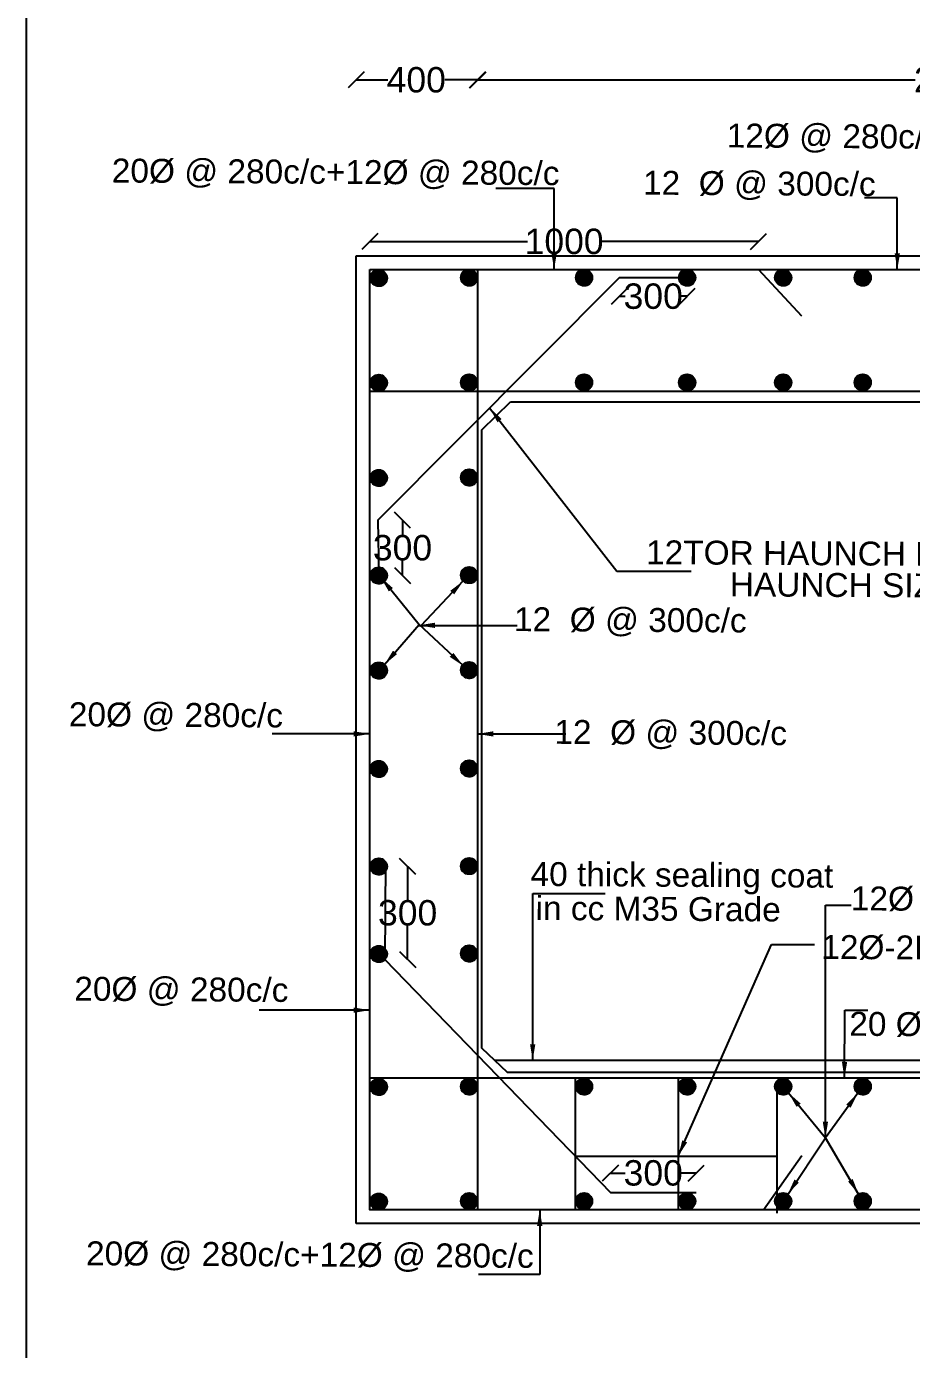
# Model space of a CAD drawing. Header units: millimetres. Extents: x 5124 to 6568637, y 2311 to 91879094.
# Drawn here: x 3760244 to 3765468, y 45938866 to 45946679 of the extents above; entities that cross this region are included whole.
import ezdxf

# ---------------------------------------------------------------- set-up
doc = ezdxf.new("R2010")
doc.units = ezdxf.units.MM
doc.header["$MEASUREMENT"] = 0
doc.layers.add('DIMENSION', color=7, linetype='Continuous')
doc.layers.add('DRAWING', color=7, linetype='Continuous')
doc.styles.get("Standard").update_dxf_attribs({"font": 'arial.ttf', "height": 150})
doc.dimstyles.get("Standard").update_dxf_attribs({"dimtxt": 200, "dimasz": 110, "dimexe": 0.18, "dimexo": 0.0625, "dimgap": 0.09, "dimtad": 0, "dimtih": 1, "dimtoh": 1, "dimdec": 0, "dimzin": 0, "dimdsep": 46, "dimtxsty": 'Standard', "dimblk": 'OBLIQUE', "dimcen": 0.09, "dimse1": 1, "dimse2": 1, "dimadec": 0, "dimazin": 0, "dimtfac": 1, "dimtdec": 0, "dimtofl": 0, "dimtmove": 0, "dimatfit": 3, "dimfxl": 1, "dimtolj": 1, "dimtzin": 0, "dimarcsym": 0})

# ---------------------------------------------------------------- blocks, each defined once
blk = doc.blocks.new('_Oblique')
at = {"color": 0, "linetype": 'ByBlock', "lineweight": -2}
blk.add_line((-0.5, -0.5), (0.5, 0.5), dxfattribs=at)
blk = doc.blocks.new('*D124')
at = {"layer": 'Defpoints', "color": 0}
for p in [(3764564.4, 45945409.1), (3762270.7, 45945244.2), (3764564.4, 45945244.2)]:
    blk.add_point(p, dxfattribs=at)
at = {"layer": 'DIMENSION', "color": 0, "lineweight": -2}
for p, q in [((3762270.7, 45945409.1), (3763200.8, 45945409.1)), ((3764564.4, 45945409.1), (3763634.3, 45945409.1))]:
    blk.add_line(p, q, dxfattribs=at)
at = {"layer": 'DIMENSION', "color": 0, "lineweight": -2, "xscale": 95, "yscale": 95, "zscale": 95, "rotation": 180}
blk.add_blockref('_Oblique', (3762270.7, 45945409.1), dxfattribs=at)
at = {"layer": 'DIMENSION', "color": 0, "lineweight": -2, "xscale": 95, "yscale": 95, "zscale": 95}
blk.add_blockref('_Oblique', (3764564.4, 45945409.1), dxfattribs=at)
at = {"layer": 'DIMENSION', "color": 0, "insert": (3763417.6, 45945409.1), "char_height": 150, "attachment_point": 5}
blk.add_mtext('\\A1;1000', dxfattribs=at)
blk = doc.blocks.new('*D119')
at = {"layer": 'Defpoints', "color": 0}
for p in [(3762909.2, 45946363.4), (3762190.4, 45945324.5), (3762909.2, 45945324.5)]:
    blk.add_point(p, dxfattribs=at)
at = {"layer": 'DIMENSION', "color": 0, "lineweight": -2}
for p, q in [((3762190.4, 45946363.4), (3762376.3, 45946363.4)), ((3762909.2, 45946363.4), (3762713.4, 45946363.4))]:
    blk.add_line(p, q, dxfattribs=at)
at = {"layer": 'DIMENSION', "color": 0, "lineweight": -2, "xscale": 95, "yscale": 95, "zscale": 95, "rotation": 180}
blk.add_blockref('_Oblique', (3762190.4, 45946363.4), dxfattribs=at)
at = {"layer": 'DIMENSION', "color": 0, "lineweight": -2, "xscale": 95, "yscale": 95, "zscale": 95}
blk.add_blockref('_Oblique', (3762909.2, 45946363.4), dxfattribs=at)
at = {"layer": 'DIMENSION', "color": 0, "insert": (3762544.9, 45946363.4), "char_height": 150, "attachment_point": 5}
blk.add_mtext('\\A1;400', dxfattribs=at)
blk = doc.blocks.new('*D125')
at = {"layer": 'Defpoints', "color": 0}
for p in [(3768525.5, 45946363.2), (3762905.6, 45945244.2), (3768525.5, 45945244.2)]:
    blk.add_point(p, dxfattribs=at)
at = {"layer": 'DIMENSION', "color": 0, "lineweight": -2}
for p, q in [((3762905.6, 45946363.2), (3765490.5, 45946363.2)), ((3768525.5, 45946363.2), (3765940.7, 45946363.2))]:
    blk.add_line(p, q, dxfattribs=at)
at = {"layer": 'DIMENSION', "color": 0, "lineweight": -2, "xscale": 95, "yscale": 95, "zscale": 95, "rotation": 180}
blk.add_blockref('_Oblique', (3762905.6, 45946363.2), dxfattribs=at)
at = {"layer": 'DIMENSION', "color": 0, "lineweight": -2, "xscale": 95, "yscale": 95, "zscale": 95}
blk.add_blockref('_Oblique', (3768525.5, 45946363.2), dxfattribs=at)
at = {"layer": 'DIMENSION', "color": 0, "insert": (3765715.6, 45946363.2), "char_height": 150, "attachment_point": 5}
blk.add_mtext('\\A1;2600', dxfattribs=at)
blk = doc.blocks.new('*D131')
at = {"layer": 'Defpoints', "color": 0}
for p in [(3763743.3, 45945195.7), (3764143.7, 45945195.7), (3764143.7, 45945085.5)]:
    blk.add_point(p, dxfattribs=at)
at = {"layer": 'DIMENSION', "color": 0, "lineweight": -2}
for p, q in [((3763743.3, 45945085.5), (3763778, 45945085.5)), ((3764143.7, 45945085.5), (3764109, 45945085.5))]:
    blk.add_line(p, q, dxfattribs=at)
at = {"layer": 'DIMENSION', "color": 0, "lineweight": -2, "xscale": 95, "yscale": 95, "zscale": 95, "rotation": 180}
blk.add_blockref('_Oblique', (3763743.3, 45945085.5), dxfattribs=at)
at = {"layer": 'DIMENSION', "color": 0, "lineweight": -2, "xscale": 95, "yscale": 95, "zscale": 95}
blk.add_blockref('_Oblique', (3764143.7, 45945085.5), dxfattribs=at)
at = {"layer": 'DIMENSION', "color": 0, "insert": (3763943.5, 45945085.5), "char_height": 150, "attachment_point": 5}
blk.add_mtext('\\A1;300', dxfattribs=at)
blk = doc.blocks.new('*D132')
at = {"layer": 'Defpoints', "color": 0}
for p in [(3762318.9, 45943763.5), (3762463.7, 45943763.5), (3762323.8, 45943436.7)]:
    blk.add_point(p, dxfattribs=at)
at = {"layer": 'DIMENSION', "color": 0, "lineweight": -2}
for p, q in [((3762463.7, 45943763.5), (3762463.7, 45943676.8)), ((3762463.7, 45943436.7), (3762463.7, 45943523.5))]:
    blk.add_line(p, q, dxfattribs=at)
at = {"layer": 'DIMENSION', "color": 0, "lineweight": -2, "xscale": 95, "yscale": 95, "zscale": 95}
for p, rotation in [((3762463.7, 45943763.5), 90), ((3762463.7, 45943436.7), 270)]:
    blk.add_blockref('_Oblique', p, dxfattribs=dict(at, rotation=rotation))
at = {"layer": 'DIMENSION', "color": 0, "insert": (3762463.7, 45943600.1), "char_height": 150, "attachment_point": 5}
blk.add_mtext('\\A1;300', dxfattribs=at)
blk = doc.blocks.new('*D133')
at = {"layer": 'Defpoints', "color": 0}
for p in [(3762372.4, 45941718.2), (3762360.3, 45941169.7), (3762494, 45941169.7)]:
    blk.add_point(p, dxfattribs=at)
at = {"layer": 'DIMENSION', "color": 0, "lineweight": -2}
for p, q in [((3762494, 45941718.2), (3762494, 45941520.7)), ((3762494, 45941169.7), (3762494, 45941367.3))]:
    blk.add_line(p, q, dxfattribs=at)
at = {"layer": 'DIMENSION', "color": 0, "lineweight": -2, "xscale": 95, "yscale": 95, "zscale": 95}
for p, rotation in [((3762494, 45941718.2), 90), ((3762494, 45941169.7), 270)]:
    blk.add_blockref('_Oblique', p, dxfattribs=dict(at, rotation=rotation))
at = {"layer": 'DIMENSION', "color": 0, "insert": (3762494, 45941444), "char_height": 150, "attachment_point": 5}
blk.add_mtext('\\A1;300', dxfattribs=at)
blk = doc.blocks.new('*D134')
at = {"layer": 'Defpoints', "color": 0}
for p in [(3763690.6, 45939908), (3763690.6, 45939792.9), (3764196.9, 45939792.9)]:
    blk.add_point(p, dxfattribs=at)
at = {"layer": 'DIMENSION', "color": 0, "lineweight": -2}
for p, q in [((3763690.6, 45939908), (3763778.3, 45939908)), ((3764196.9, 45939908), (3764109.3, 45939908))]:
    blk.add_line(p, q, dxfattribs=at)
at = {"layer": 'DIMENSION', "color": 0, "lineweight": -2, "xscale": 95, "yscale": 95, "zscale": 95, "rotation": 180}
blk.add_blockref('_Oblique', (3763690.6, 45939908), dxfattribs=at)
at = {"layer": 'DIMENSION', "color": 0, "lineweight": -2, "xscale": 95, "yscale": 95, "zscale": 95}
blk.add_blockref('_Oblique', (3764196.9, 45939908), dxfattribs=at)
at = {"layer": 'DIMENSION', "color": 0, "insert": (3763943.8, 45939908), "char_height": 150, "attachment_point": 5}
blk.add_mtext('\\A1;300', dxfattribs=at)

msp = doc.modelspace()

# ---------------------------------------------------------------- hatches: boundary and pattern name
at = {"layer": 'DRAWING'}
h = msp.add_hatch(dxfattribs=at)
h.set_pattern_fill('ANSI31', color=256, scale=0.641822, style=0)
h.set_pattern_definition([(45, (1455541.17907, 16456688.365594), (-0.05672957469875, 0.05672957469875), [])])
h.paths.add_polyline_path([(3762372.4, 45945193.3, 1), (3762275.2, 45945193.3, 1)])
h = msp.add_hatch(dxfattribs=at)
h.set_pattern_fill('ANSI31', color=256, scale=0.641822, style=0)
h.set_pattern_definition([(45, (1456074.511715, 16456690.82477), (-0.05672957469875, 0.05672957469875), [])])
h.paths.add_polyline_path([(3762905.7, 45945195.7, 0.958694), (3762808.7, 45945199.8), (3762808.7, 45945191.6, 0.958694)])
h = msp.add_hatch(dxfattribs=at)
h.set_pattern_fill('ANSI31', color=256, scale=0.641822, style=0)
h.set_pattern_definition([(45, (1456752.80827, 16456690.82477), (-0.05672957469875, 0.05672957469875), [])])
h.paths.add_polyline_path([(3763584, 45945195.7, 0.958694), (3763487, 45945199.8), (3763487, 45945191.6, 0.958694)])
h = msp.add_hatch(dxfattribs=at)
h.set_pattern_fill('ANSI31', color=256, scale=0.641822, style=0)
h.set_pattern_definition([(45, (1457361.08381, 16456690.82477), (-0.05672957469875, 0.05672957469875), [])])
h.paths.add_polyline_path([(3764192.3, 45945195.7, 0.958694), (3764095.2, 45945199.8), (3764095.2, 45945191.6, 0.958694)])
h = msp.add_hatch(dxfattribs=at)
h.set_pattern_fill('ANSI31', color=256, scale=0.641822, style=0)
h.set_pattern_definition([(45, (1457928.033544, 16456690.82477), (-0.05672957469875, 0.05672957469875), [])])
h.paths.add_polyline_path([(3764759.3, 45945195.7, 0.958694), (3764662.2, 45945199.8), (3764662.2, 45945191.6, 0.958694)])
h = msp.add_hatch(dxfattribs=at)
h.set_pattern_fill('ANSI31', color=256, scale=0.641822, style=0)
h.set_pattern_definition([(45, (1458397.70308, 16456690.82477), (-0.05672957469875, 0.05672957469875), [])])
h.paths.add_polyline_path([(3765228.9, 45945195.7, 0.958694), (3765131.9, 45945199.8), (3765131.9, 45945191.6, 0.958694)])
h = msp.add_hatch(dxfattribs=at)
h.set_pattern_fill('ANSI31', color=256, scale=0.641822, style=0)
h.set_pattern_definition([(45, (1455541.17907, 16456069.73718), (-0.05672957469875, 0.05672957469875), [])])
h.paths.add_polyline_path([(3762372.4, 45944574.6, 1), (3762275.2, 45944574.6, 1)])
h = msp.add_hatch(dxfattribs=at)
h.set_pattern_fill('ANSI31', color=256, scale=0.641822, style=0)
h.set_pattern_definition([(45, (1456074.511715, 16456072.196355), (-0.05672957469875, 0.05672957469875), [])])
h.paths.add_polyline_path([(3762905.7, 45944577.1, 0.958694), (3762808.7, 45944581.2), (3762808.7, 45944573, 0.958694)])
h = msp.add_hatch(dxfattribs=at)
h.set_pattern_fill('ANSI31', color=256, scale=0.641822, style=0)
h.set_pattern_definition([(45, (1456752.80827, 16456072.196355), (-0.05672957469875, 0.05672957469875), [])])
h.paths.add_polyline_path([(3763584, 45944577.1, 0.958694), (3763487, 45944581.2), (3763487, 45944573, 0.958694)])
h = msp.add_hatch(dxfattribs=at)
h.set_pattern_fill('ANSI31', color=256, scale=0.641822, style=0)
h.set_pattern_definition([(45, (1457361.08381, 16456072.196355), (-0.05672957469875, 0.05672957469875), [])])
h.paths.add_polyline_path([(3764192.3, 45944577.1, 0.958694), (3764095.2, 45944581.2), (3764095.2, 45944573, 0.958694)])
h = msp.add_hatch(dxfattribs=at)
h.set_pattern_fill('ANSI31', color=256, scale=0.641822, style=0)
h.set_pattern_definition([(45, (1457928.033544, 16456072.196355), (-0.05672957469875, 0.05672957469875), [])])
h.paths.add_polyline_path([(3764759.3, 45944577.1, 0.958694), (3764662.2, 45944581.2), (3764662.2, 45944573, 0.958694)])
h = msp.add_hatch(dxfattribs=at)
h.set_pattern_fill('ANSI31', color=256, scale=0.641822, style=0)
h.set_pattern_definition([(45, (1458397.70308, 16456072.196355), (-0.05672957469875, 0.05672957469875), [])])
h.paths.add_polyline_path([(3765228.9, 45944577.1, 0.958694), (3765131.9, 45944581.2), (3765131.9, 45944573, 0.958694)])
h = msp.add_hatch(dxfattribs=at)
h.set_pattern_fill('ANSI31', color=256, scale=0.641822, style=0)
h.set_pattern_definition([(45, (1455541.17907, 16455508.15405), (-0.05672957469875, 0.05672957469875), [])])
h.paths.add_polyline_path([(3762372.4, 45944013, 1), (3762275.2, 45944013, 1)])
h = msp.add_hatch(dxfattribs=at)
h.set_pattern_fill('ANSI31', color=256, scale=0.641822, style=0)
h.set_pattern_definition([(45, (1456074.511715, 16455510.61323), (-0.05672957469875, 0.05672957469875), [])])
h.paths.add_polyline_path([(3762905.7, 45944015.5, 0.958694), (3762808.7, 45944019.6), (3762808.7, 45944011.4, 0.958694)])
h = msp.add_hatch(dxfattribs=at)
h.set_pattern_fill('ANSI31', color=256, scale=0.641822, style=0)
h.set_pattern_definition([(45, (1455541.17907, 16454931.85826), (-0.05672957469875, 0.05672957469875), [])])
h.paths.add_polyline_path([(3762372.4, 45943436.7, 1), (3762275.2, 45943436.7, 1)])
h = msp.add_hatch(dxfattribs=at)
h.set_pattern_fill('ANSI31', color=256, scale=0.641822, style=0)
h.set_pattern_definition([(45, (1456074.511715, 16454934.317435), (-0.05672957469875, 0.05672957469875), [])])
h.paths.add_polyline_path([(3762905.7, 45943439.2, 0.958694), (3762808.7, 45943443.3), (3762808.7, 45943435.1, 0.958694)])
h = msp.add_hatch(dxfattribs=at)
h.set_pattern_fill('ANSI31', color=256, scale=0.641822, style=0)
h.set_pattern_definition([(45, (1455541.17907, 16454370.52953), (-0.05672957469875, 0.05672957469875), [])])
h.paths.add_polyline_path([(3762372.4, 45942875.4, 1), (3762275.2, 45942875.4, 1)])
h = msp.add_hatch(dxfattribs=at)
h.set_pattern_fill('ANSI31', color=256, scale=0.641822, style=0)
h.set_pattern_definition([(45, (1456074.511715, 16454372.98871), (-0.05672957469875, 0.05672957469875), [])])
h.paths.add_polyline_path([(3762905.7, 45942877.9, 0.958694), (3762808.7, 45942882), (3762808.7, 45942873.8, 0.958694)])
h = msp.add_hatch(dxfattribs=at)
h.set_pattern_fill('ANSI31', color=256, scale=0.641822, style=0)
h.set_pattern_definition([(45, (1455541.17907, 16453789.612174), (-0.05672957469875, 0.05672957469875), [])])
h.paths.add_polyline_path([(3762372.4, 45942294.5, 1), (3762275.2, 45942294.5, 1)])
h = msp.add_hatch(dxfattribs=at)
h.set_pattern_fill('ANSI31', color=256, scale=0.641822, style=0)
h.set_pattern_definition([(45, (1456074.511715, 16453792.07135), (-0.05672957469875, 0.05672957469875), [])])
h.paths.add_polyline_path([(3762905.7, 45942297, 0.958694), (3762808.7, 45942301.1), (3762808.7, 45942292.9, 0.958694)])
h = msp.add_hatch(dxfattribs=at)
h.set_pattern_fill('ANSI31', color=256, scale=0.641822, style=0)
h.set_pattern_definition([(45, (1455541.17907, 16453213.35878), (-0.05672957469875, 0.05672957469875), [])])
h.paths.add_polyline_path([(3762372.4, 45941718.2, 1), (3762275.2, 45941718.2, 1)])
h = msp.add_hatch(dxfattribs=at)
h.set_pattern_fill('ANSI31', color=256, scale=0.641822, style=0)
h.set_pattern_definition([(45, (1456074.511715, 16453215.81796), (-0.05672957469875, 0.05672957469875), [])])
h.paths.add_polyline_path([(3762905.7, 45941720.7, 0.958694), (3762808.7, 45941724.8), (3762808.7, 45941716.6, 0.958694)])
h = msp.add_hatch(dxfattribs=at)
h.set_pattern_fill('ANSI31', color=256, scale=0.641822, style=0)
h.set_pattern_definition([(45, (1455541.17907, 16452696.93126), (-0.05672957469875, 0.05672957469875), [])])
h.paths.add_polyline_path([(3762372.4, 45941201.8, 1), (3762275.2, 45941201.8, 1)])
h = msp.add_hatch(dxfattribs=at)
h.set_pattern_fill('ANSI31', color=256, scale=0.641822, style=0)
h.set_pattern_definition([(45, (1456074.511715, 16452699.39044), (-0.05672957469875, 0.05672957469875), [])])
h.paths.add_polyline_path([(3762905.7, 45941204.3, 0.958694), (3762808.7, 45941208.4), (3762808.7, 45941200.2, 0.958694)])
h = msp.add_hatch(dxfattribs=at)
h.set_pattern_fill('ANSI31', color=256, scale=0.641822, style=0)
h.set_pattern_definition([(45, (1455541.17907, 16451911.73248), (-0.05672957469875, 0.05672957469875), [])])
h.paths.add_polyline_path([(3762372.4, 45940416.6, 1), (3762275.2, 45940416.6, 1)])
h = msp.add_hatch(dxfattribs=at)
h.set_pattern_fill('ANSI31', color=256, scale=0.641822, style=0)
h.set_pattern_definition([(45, (1456074.511715, 16451914.19166), (-0.05672957469875, 0.05672957469875), [])])
h.paths.add_polyline_path([(3762905.7, 45940419.1, 0.958694), (3762808.7, 45940423.2), (3762808.7, 45940415, 0.958694)])
h = msp.add_hatch(dxfattribs=at)
h.set_pattern_fill('ANSI31', color=256, scale=0.641822, style=0)
h.set_pattern_definition([(45, (1456752.80827, 16451914.19166), (-0.05672957469875, 0.05672957469875), [])])
h.paths.add_polyline_path([(3763584, 45940419.1, 0.958694), (3763487, 45940423.2), (3763487, 45940415, 0.958694)])
h = msp.add_hatch(dxfattribs=at)
h.set_pattern_fill('ANSI31', color=256, scale=0.641822, style=0)
h.set_pattern_definition([(45, (1457361.08381, 16451914.19166), (-0.05672957469875, 0.05672957469875), [])])
h.paths.add_polyline_path([(3764192.3, 45940419.1, 0.958694), (3764095.2, 45940423.2), (3764095.2, 45940415, 0.958694)])
h = msp.add_hatch(dxfattribs=at)
h.set_pattern_fill('ANSI31', color=256, scale=0.641822, style=0)
h.set_pattern_definition([(45, (1457928.033544, 16451914.19166), (-0.05672957469875, 0.05672957469875), [])])
h.paths.add_polyline_path([(3764759.3, 45940419.1, 0.958694), (3764662.2, 45940423.2), (3764662.2, 45940415, 0.958694)])
h = msp.add_hatch(dxfattribs=at)
h.set_pattern_fill('ANSI31', color=256, scale=0.641822, style=0)
h.set_pattern_definition([(45, (1458397.70308, 16451914.19166), (-0.05672957469875, 0.05672957469875), [])])
h.paths.add_polyline_path([(3765228.9, 45940419.1, 0.958694), (3765131.9, 45940423.2), (3765131.9, 45940415, 0.958694)])
h = msp.add_hatch(dxfattribs=at)
h.set_pattern_fill('ANSI31', color=256, scale=0.641822, style=0)
h.set_pattern_definition([(45, (1455541.17907, 16451234.48316), (-0.05672957469875, 0.05672957469875), [])])
h.paths.add_polyline_path([(3762372.4, 45939739.4, 1), (3762275.2, 45939739.4, 1)])
h = msp.add_hatch(dxfattribs=at)
h.set_pattern_fill('ANSI31', color=256, scale=0.641822, style=0)
h.set_pattern_definition([(45, (1456074.511715, 16451236.94234), (-0.05672957469875, 0.05672957469875), [])])
h.paths.add_polyline_path([(3762905.7, 45939741.8, 0.958694), (3762808.7, 45939745.9), (3762808.7, 45939737.7, 0.958694)])
h = msp.add_hatch(dxfattribs=at)
h.set_pattern_fill('ANSI31', color=256, scale=0.641822, style=0)
h.set_pattern_definition([(45, (1456752.80827, 16451236.94234), (-0.05672957469875, 0.05672957469875), [])])
h.paths.add_polyline_path([(3763584, 45939741.8, 0.958694), (3763487, 45939745.9), (3763487, 45939737.7, 0.958694)])
h = msp.add_hatch(dxfattribs=at)
h.set_pattern_fill('ANSI31', color=256, scale=0.641822, style=0)
h.set_pattern_definition([(45, (1457361.08381, 16451236.94234), (-0.05672957469875, 0.05672957469875), [])])
h.paths.add_polyline_path([(3764192.3, 45939741.8, 0.958694), (3764095.2, 45939745.9), (3764095.2, 45939737.7, 0.958694)])
h = msp.add_hatch(dxfattribs=at)
h.set_pattern_fill('ANSI31', color=256, scale=0.641822, style=0)
h.set_pattern_definition([(45, (1457928.033544, 16451236.94234), (-0.05672957469875, 0.05672957469875), [])])
h.paths.add_polyline_path([(3764759.3, 45939741.8, 0.958694), (3764662.2, 45939745.9), (3764662.2, 45939737.7, 0.958694)])
h = msp.add_hatch(dxfattribs=at)
h.set_pattern_fill('ANSI31', color=256, scale=0.641822, style=0)
h.set_pattern_definition([(45, (1458397.70308, 16451236.94234), (-0.05672957469875, 0.05672957469875), [])])
h.paths.add_polyline_path([(3765228.9, 45939741.8, 0.958694), (3765131.9, 45939745.9), (3765131.9, 45939737.7, 0.958694)])

# ---------------------------------------------------------------- linework, layer by layer
at = {"layer": 'DIMENSION'}
for p, q in [((3762190.4, 45945324.5), (3775386.3, 45945324.5)), ((3762190.4, 45939610.5), (3762190.4, 45945324.5)), ((3775386.3, 45939610.5), (3762190.4, 45939610.5))]:
    msp.add_line(p, q, dxfattribs=at)
msp.add_lwpolyline([(3762270.7, 45945244.2), (3775306, 45945244.2), (3775306, 45939690.8), (3762270.7, 45939690.8)], close=True, dxfattribs=at)
for points in [[(3762905.6, 45945244.2), (3762905.6, 45939690.8)], [(3764564.4, 45945244.2), (3764818, 45944971.2)], [(3762270.7, 45944526), (3775306, 45944526)], [(3762270.7, 45940469.8), (3775306, 45940469.8)], [(3764593.8, 45939690.8), (3764821.3, 45940010.7)]]:
    msp.add_lwpolyline(points, dxfattribs=at)
at = {"layer": 'DRAWING'}
msp.add_lwpolyline([(3760244.1, 45955896.2), (3790807.8, 45955896.2), (3790807.8, 45934155.7), (3760244.1, 45934155.7)], close=True, dxfattribs=at)
for points in [[(3764143.7, 45945195.7), (3763743.3, 45945195.7), (3762318.9, 45943763.5), (3762323.8, 45943436.7)], [(3763101.7, 45944463.3), (3768267, 45944463.3), (3768472, 45944250.1), (3768472, 45940673.9), (3768274.3, 45940502.6), (3763083.8, 45940502.6), (3762932.7, 45940645.4), (3762932.7, 45944296.6), (3763101.7, 45944463.3)], [(3762363.4, 45941746.4), (3762360.3, 45941169.7), (3763690.6, 45939792.9), (3764196.9, 45939792.9)], [(3763008.3, 45940574), (3768357.6, 45940574.7)], [(3763482.6, 45940469.8), (3763482.6, 45939690.8)], [(3764091.1, 45940469.8), (3764091.1, 45939690.8)], [(3764673.3, 45940450.3), (3764673.3, 45939671.2)], [(3763482.6, 45940008.2), (3764673.3, 45940008.2)]]:
    msp.add_lwpolyline(points, dxfattribs=at)
for centre in [(3762323.8, 45945193.3), (3762857.1, 45945195.7), (3763535.4, 45945195.7), (3764143.7, 45945195.7), (3764710.6, 45945195.7), (3765180.3, 45945195.7), (3762323.8, 45944574.6), (3762857.1, 45944577.1), (3763535.4, 45944577.1), (3764143.7, 45944577.1), (3764710.6, 45944577.1), (3765180.3, 45944577.1), (3762323.8, 45944013), (3762857.1, 45944015.5), (3762323.8, 45943436.7), (3762857.1, 45943439.2), (3762323.8, 45942875.4), (3762857.1, 45942877.9), (3762323.8, 45942294.5), (3762857.1, 45942297), (3762323.8, 45941718.2), (3762857.1, 45941720.7), (3762323.8, 45941201.8), (3762857.1, 45941204.3), (3762323.8, 45940416.6), (3762857.1, 45940419.1), (3763535.4, 45940419.1), (3764143.7, 45940419.1), (3764710.6, 45940419.1), (3765180.3, 45940419.1), (3762323.8, 45939739.4), (3762857.1, 45939741.8), (3763535.4, 45939741.8), (3764143.7, 45939741.8), (3764710.6, 45939741.8), (3765180.3, 45939741.8)]:
    msp.add_circle(centre, 48.6, dxfattribs=at)

# ---------------------------------------------------------------- texts
for s, p in [('12Ø @ 280c/c ', (3764377.1, 45945964.9)), ('20Ø @ 280c/c+12Ø @ 280c/c', (3760747.3, 45945757.8)), ('12  Ø @ 300c/c ', (3763883.1, 45945686)), ('12TOR HAUNCH BARS @300C/C', (3763900.8, 45943503.6)), (' HAUNCH SIZE 150*150', (3764340.6, 45943314.4)), ('12  Ø @ 300c/c ', (3763121.4, 45943108.6)), ('20Ø @ 280c/c ', (3760494, 45942547.1)), ('12  Ø @ 300c/c ', (3763359.6, 45942443)), ('40 thick sealing coat', (3763219, 45941603.7)), ('12Ø @  300c/c ', (3765109.7, 45941459.6)), ('in cc M35 Grade', (3763248.9, 45941402.4)), ('12Ø-2L @ 300c/c&1000c/c staggered ', (3764935.3, 45941172.7)), ('20Ø @ 280c/c ', (3760526, 45940926.2)), ('20 Ø @ 250c/c+12Ø @ 250c/c ', (3765100.7, 45940718.9)), ('20Ø @ 280c/c+12Ø @ 280c/c', (3760595.2, 45939363.8))]:
    msp.add_text(s, height=141.201, rotation=359.65712, dxfattribs=at).set_placement(p)

# ---------------------------------------------------------------- dimensions: what is measured, and where the dimension line sits
at = {"layer": 'DIMENSION'}
dim = msp.add_linear_dim(base=(3762909.2, 45946363.4), p1=(3762190.4, 45945324.5), p2=(3762909.2, 45945324.5), text='400', dimstyle='Standard', override={"dimasz": 95, "dimfxl": 2000, "dimarcsym": 1}, dxfattribs=at)
dim.commit()
dim.dimension.update_dxf_attribs({"geometry": '*D119', "text_midpoint": (3762544.9, 45946363.4), "dimtype": 160})
for base, p1, p2, text, picture, middle in [((3768525.5, 45946363.2), (3762905.6, 45945244.2), (3768525.5, 45945244.2), '2600', '*D125', (3765715.6, 45946363.2)), ((3764564.4, 45945409.1), (3762270.7, 45945244.2), (3764564.4, 45945244.2), '1000', '*D124', (3763417.6, 45945409.1)), ((3764143.7, 45945085.5), (3763743.3, 45945195.7), (3764143.7, 45945195.7), '300', '*D131', (3763943.5, 45945085.5)), ((3763690.6, 45939908), (3764196.9, 45939792.9), (3763690.6, 45939792.9), '300', '*D134', (3763943.8, 45939908))]:
    dim = msp.add_linear_dim(base=base, p1=p1, p2=p2, text=text, dimstyle='Standard', override={"dimasz": 95, "dimfxl": 2000, "dimarcsym": 1}, dxfattribs=at)
    dim.commit()
    dim.dimension.update_dxf_attribs({"geometry": picture, "text_midpoint": middle})
for base, p1, p2, picture, middle in [((3762463.7, 45943763.5), (3762323.8, 45943436.7), (3762318.9, 45943763.5), '*D132', (3762463.7, 45943600.1)), ((3762494, 45941169.7), (3762372.4, 45941718.2), (3762360.3, 45941169.7), '*D133', (3762494, 45941444))]:
    dim = msp.add_linear_dim(base=base, p1=p1, p2=p2, angle=90, text='300', dimstyle='Standard', override={"dimasz": 95, "dimfxl": 2000, "dimarcsym": 1}, dxfattribs=at)
    dim.commit()
    dim.dimension.update_dxf_attribs({"geometry": picture, "text_midpoint": middle})

# ---------------------------------------------------------------- leaders
at = {"layer": 'DRAWING'}
for points in [[(3763358.5, 45945244.2), (3763358.5, 45945721.5), (3763014.2, 45945721.5)], [(3765384.4, 45945244.2), (3765384.4, 45945666.8), (3765190.8, 45945666.8)], [(3762978.1, 45944426.4), (3763729.2, 45943461.7), (3764167.4, 45943461.7)], [(3762334.8, 45943426.1), (3762562.3, 45943148)], [(3762822.5, 45943405), (3762572, 45943138.9)], [(3762357.1, 45942910.8), (3762562.3, 45943148)], [(3762560, 45943142.4), (3763141.2, 45943142.4)], [(3762822.8, 45942902.8), (3762562.3, 45943148)], [(3762270.7, 45942501.3), (3761695, 45942501.3)], [(3762905.6, 45942501.3), (3763427, 45942501.3)], [(3763232.1, 45940574), (3763232.1, 45941559.1), (3763660.2, 45941559.1)], [(3764960, 45940115.9), (3764960, 45941489.2), (3765111.5, 45941489.2)], [(3764091.1, 45940008.2), (3764640.9, 45941257.4), (3764895.3, 45941258.6)], [(3762270.7, 45940870), (3761617, 45940870)], [(3765072.2, 45940469.8), (3765075.4, 45940869.9), (3765210.5, 45940869.9)], [(3764741.9, 45940381.8), (3764960, 45940115.9)], [(3765151.7, 45940379.8), (3764960, 45940115.9)], [(3764737.6, 45939782.3), (3764960, 45940115.9)], [(3765155.6, 45939783.7), (3764960, 45940115.9)], [(3763273.6, 45939690.8), (3763273.6, 45939309.5), (3762913, 45939309.5)]]:
    msp.add_leader(points, dimstyle='Standard', override={"dimasz": 95, "dimgap": 0.09, "dimtad": 0, "dimfxl": 2000, "dimarcsym": 1}, dxfattribs=at)

doc.saveas('drawing.dxf')
